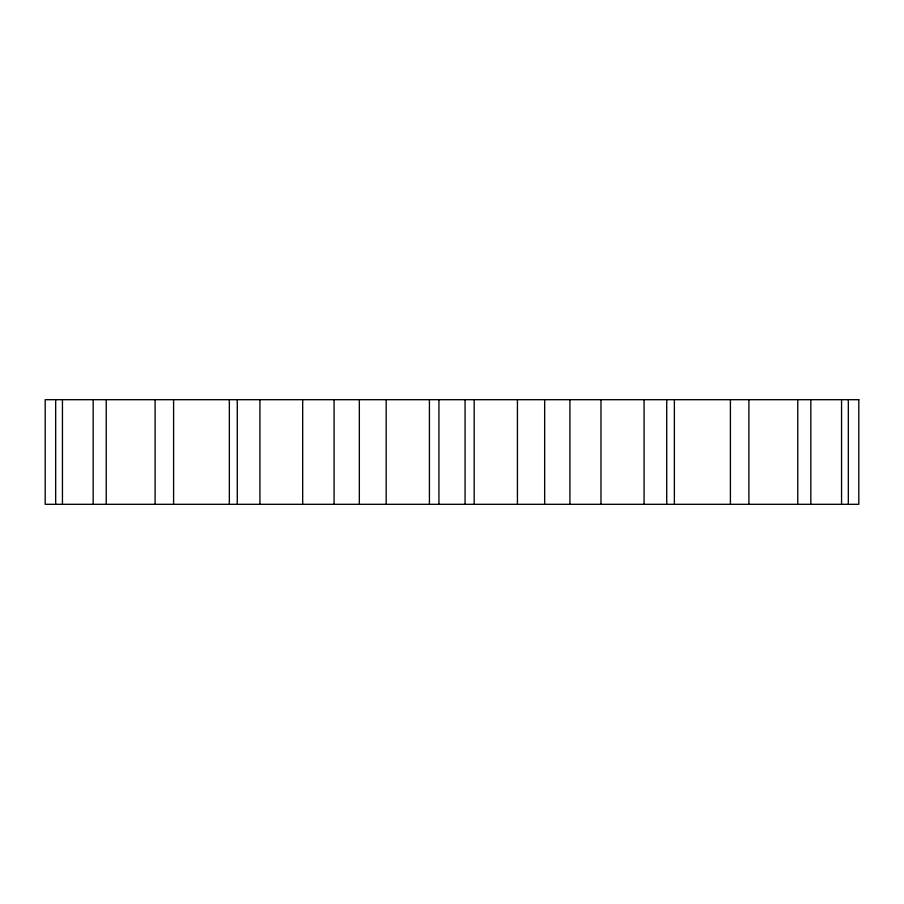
<?xml version="1.0" encoding="UTF-8"?>
<svg xmlns="http://www.w3.org/2000/svg" width="904" height="904" viewBox="0 0 904 904"><rect width="100%" height="100%" fill="white"/><g stroke="black" fill="none" stroke-linecap="round" stroke-linejoin="round"><path stroke-width="1.36" d="M848.325 399.692L848.325 504.308M841.556 399.692L841.556 504.308M810.831 399.692L810.831 504.308M797.757 399.692L797.757 504.308M748.896 399.692L748.896 504.308M730.409 399.692L730.409 504.308M674.373 399.692L674.373 504.308M666.723 399.692L666.723 504.308M644.077 399.692L644.077 504.308M600.979 399.692L600.979 504.308M569.915 399.692L569.915 504.308M544.66 399.692L544.66 504.308M517.427 399.692L517.427 504.308M474.193 399.692L474.193 504.308M465.074 399.692L465.074 504.308M438.926 399.692L438.926 504.308M429.423 399.692L429.423 504.308M386.189 399.692L386.189 504.308M359.34 399.692L359.34 504.308M334.084 399.692L334.084 504.308M302.682 399.692L302.682 504.308M259.923 399.692L259.923 504.308M237.277 399.692L237.277 504.308M229.345 399.692L229.345 504.308M173.591 399.692L173.591 504.308M155.104 399.692L155.104 504.308M106.243 399.692L106.243 504.308M93.168 399.692L93.168 504.308M62.444 399.692L62.444 504.308M55.675 399.692L55.675 504.308M858.8 399.692L45.2 399.692L45.2 504.308L858.8 504.308L858.8 399.692"/></g></svg>
